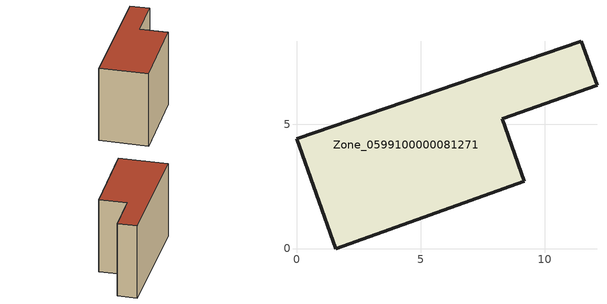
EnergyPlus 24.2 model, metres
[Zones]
Zone_0599100000081271
 floor ground (C_G): 0,4.42 11.47,8.34 12.1,6.58 8.28,5.22 9.18,2.71 1.58,0 z0
 wall outside (C_F): 1.58,0 9.18,2.71 8.28,5.22 12.1,6.58 11.47,8.34 0,4.42 1.58,0 z0:7.56
 roof outside (C_R): 11.47,8.34 0,4.42 1.58,0 9.18,2.71 8.28,5.22 12.1,6.58 z7.56
[BUILDING]
Pand.0599100000081271: North Axis=0; Terrain=City; Loads Convergence Tolerance Value=0.04; Temperature Convergence Tolerance Value=0.4; Solar Distribution=FullExterior; Maximum Number of Warmup Days=25; Minimum Number of Warmup Days=1
[Site:Location]
Rotterdam.The.Hague.AP_ZH_NLD Design_Conditions: Latitude=51.96; Longitude=4.45; Time Zone=1; Elevation=-4.5
[SITE:GROUNDTEMPERATURE:BUILDINGSURFACE]
18, 18, 18, 18, 18, 18, 18, 18, 18, 18, 18, 18
[MATERIAL] Thermal Absorptance=0.9; Solar Absorptance=0.7; Visible Absorptance=0.7
Name | Roughness | Thickness | Conductivity | Density | Specific Heat
G.TI.1946 | MediumSmooth | 0.15 | 1 | 540 | 1210
F.TI.1946 | Rough | 0.3 | 0.857143 | 1920 | 840
R.TI.1946 | MediumRough | 0.2 | 0.1 | 1500 | 1000
[CONSTRUCTION]
C_G: G.TI.1946
C_F: F.TI.1946
C_R: R.TI.1946
[ZONE]
Zone_0599100000081271: Type=1; Multiplier=1; Ceiling Height=Autocalculate; Volume=Autocalculate; Floor Area=autocalculate; Part of Total Floor Area=Yes
[ZONEINFILTRATION:DESIGNFLOWRATE]
Infil_Zone_0599100000081271: Zone or ZoneList or Space or SpaceList=Zone_0599100000081271; Schedule=AlwaysOn; Design Flow Rate Calculation Method=Flow/Area; Flow Rate per Floor Area=0.003; Constant Term Coefficient=1; Temperature Term Coefficient=0; Velocity Term Coefficient=0; Velocity Squared Term Coefficient=0
[HVACTEMPLATE:ZONE:IDEALLOADSAIRSYSTEM]
Zone_0599100000081271: Maximum Heating Supply Air Temperature=50; Minimum Cooling Supply Air Temperature=13; Maximum Heating Supply Air Humidity Ratio=0.0156; Minimum Cooling Supply Air Humidity Ratio=0.0077; Heating Limit=NoLimit; Cooling Limit=NoLimit; Dehumidification Control Type=ConstantSensibleHeatRatio; Cooling Sensible Heat Ratio=0.7; Dehumidification Setpoint=60; Humidification Control Type=None; Humidification Setpoint=30; Outdoor Air Method=None; Outdoor Air Flow Rate per Person=0.00944; Outdoor Air Flow Rate per Zone Floor Area=0; Outdoor Air Flow Rate per Zone=0; Demand Controlled Ventilation Type=None; Outdoor Air Economizer Type=NoEconomizer; Heat Recovery Type=None; Sensible Heat Recovery Effectiveness=0.7; Latent Heat Recovery Effectiveness=0.65
[ZONECONTROL:THERMOSTAT]
ThermostatControl_Zone_0599100000081271: Zone or ZoneList=Zone_0599100000081271; Control Type Schedule=DualSetpointControlType; Control 1=Thermostat_Zone_0599100000081271; Temperature Difference Between Cutout And Setpoint=0
[THERMOSTATSETPOINT:DUALSETPOINT]
Thermostat_Zone_0599100000081271: Heating Setpoint Temperature Schedule=HeatingSetpoint_Zone_0599100000081271; Cooling Setpoint Temperature Schedule=CoolingSetpoint_Zone_0599100000081271
[SCHEDULE:COMPACT]
HeatingSetpoint_Zone_0599100000081271: Through: 12/31, For: AllDays, Until: 24:00, 21
CoolingSetpoint_Zone_0599100000081271: Through: 12/31, For: AllDays, Until: 24:00, 24
DualSetpointControlType: Through: 12/31, For: AllDays, Until: 24:00, 4
AlwaysOn: Through: 12/31, For: AllDays, Until: 24:00, 1
